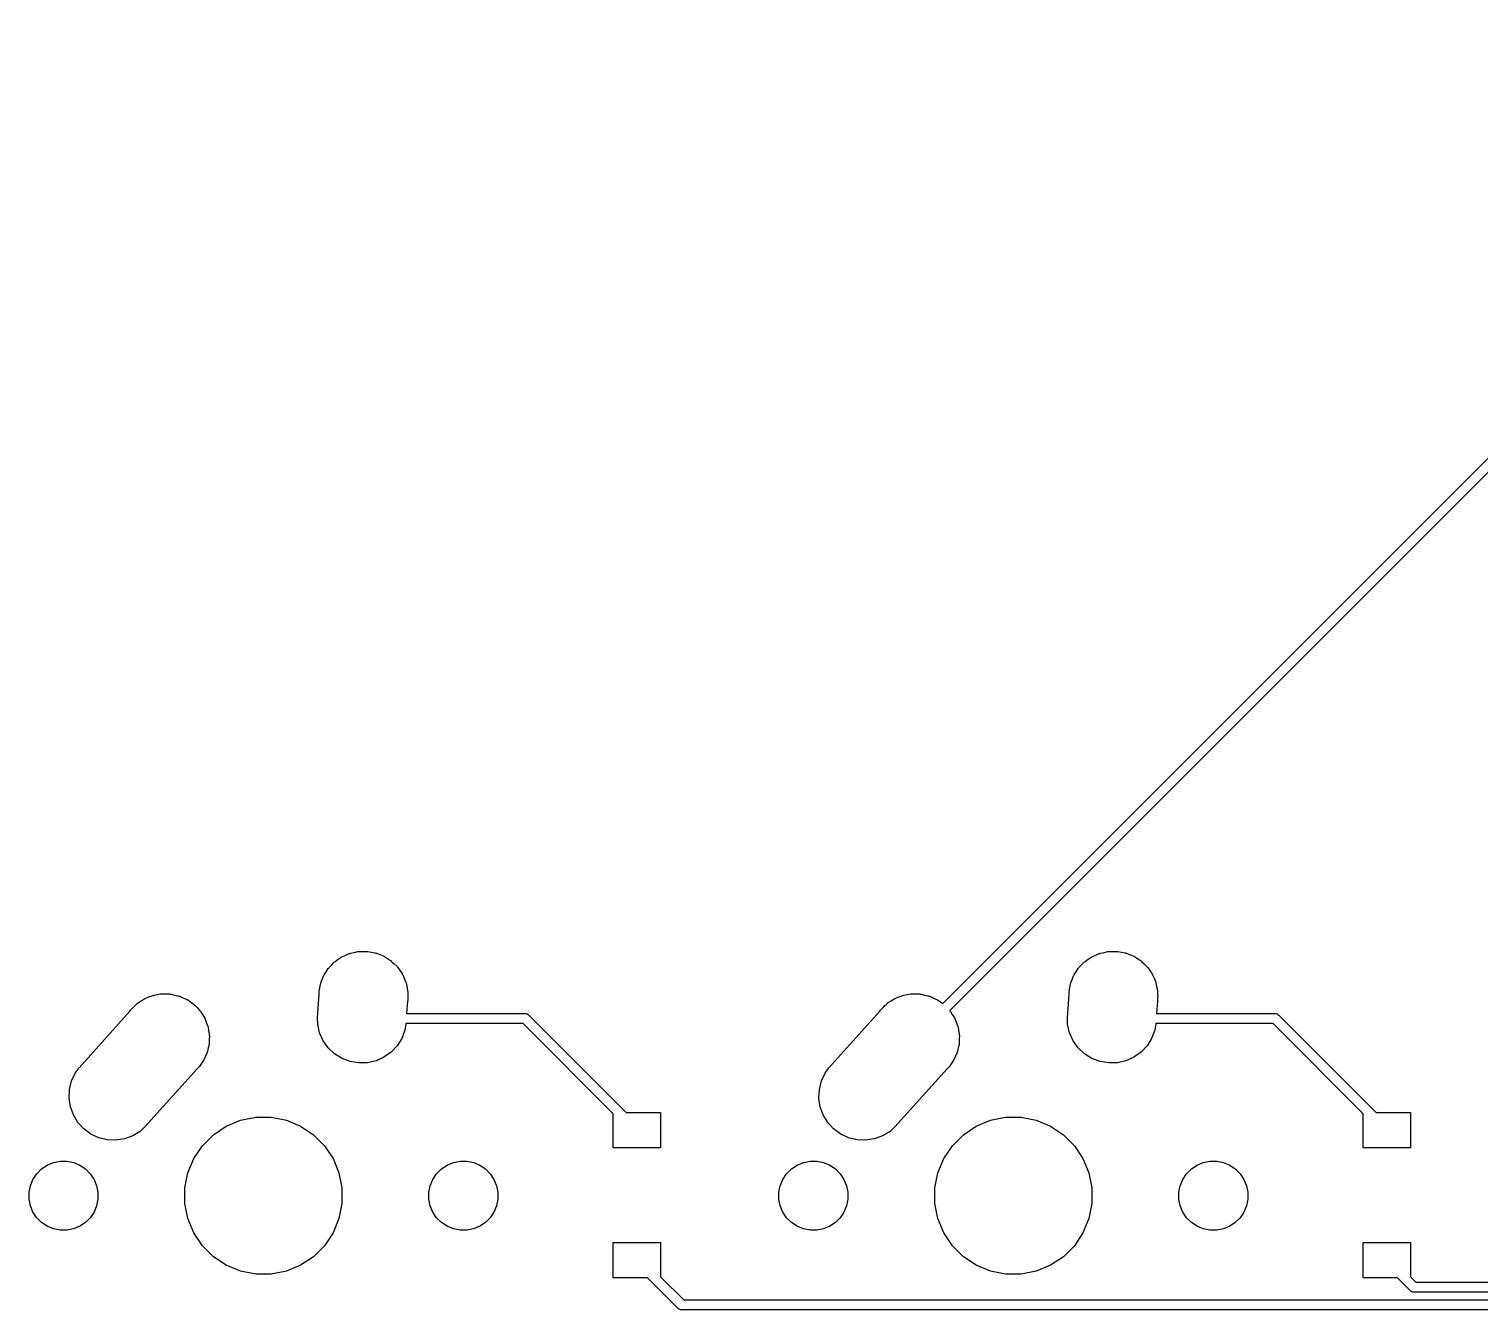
# Model space of a CAD drawing. Extents: x -662 to -203, y -195 to -58.
# Drawn here: x -662.38 to -625.52, y -91.05 to -58.51 of the extents above; entities that cross this region are included whole.
import ezdxf

# ---------------------------------------------------------------- set-up
doc = ezdxf.new("R2010")
doc.units = 0
doc.layers.add('BLACK', color=7, linetype='CONTINUOUS')

msp = doc.modelspace()

# ---------------------------------------------------------------- linework, layer by layer
at = {"layer": 'BLACK', "linetype": 'CONTINUOUS'}
for p, q in [((-639.171, -83.2677), (-614.416, -58.5124)), ((-614.269, -58.7248), (-638.992, -83.4473)), ((-654.602, -82.1969), (-654.524, -82.1445)), ((-654.524, -82.1445), (-654.447, -82.0898)), ((-654.447, -82.0898), (-654.432, -82.083)), ((-654.432, -82.083), (-654.418, -82.0737)), ((-654.418, -82.0737), (-654.331, -82.0376)), ((-654.331, -82.0376), (-654.245, -81.999)), ((-654.245, -81.999), (-654.228, -81.9953)), ((-654.228, -81.9953), (-654.213, -81.9889)), ((-654.213, -81.9889), (-654.121, -81.9705)), ((-654.121, -81.9705), (-654.029, -81.9494)), ((-654.029, -81.9494), (-654.012, -81.9489)), ((-654.012, -81.9489), (-653.996, -81.9457)), ((-653.996, -81.9457), (-653.901, -81.9457)), ((-653.901, -81.9457), (-653.807, -81.9429)), ((-653.807, -81.9429), (-653.791, -81.9457)), ((-653.791, -81.9457), (-653.774, -81.9457)), ((-653.774, -81.9457), (-653.682, -81.9641)), ((-653.682, -81.9641), (-653.589, -81.9798)), ((-653.589, -81.9798), (-653.573, -81.9857)), ((-653.573, -81.9857), (-653.557, -81.9889)), ((-653.557, -81.9889), (-653.47, -82.025)), ((-653.47, -82.025), (-653.381, -82.0585)), ((-653.381, -82.0585), (-653.367, -82.0674)), ((-653.367, -82.0674), (-653.352, -82.0737)), ((-653.352, -82.0737), (-653.274, -82.1261)), ((-653.274, -82.1261), (-653.194, -82.1762)), ((-653.194, -82.1762), (-653.182, -82.1876)), ((-653.182, -82.1876), (-653.168, -82.1969)), ((-635.552, -82.1969), (-635.474, -82.1445)), ((-635.474, -82.1445), (-635.397, -82.0898)), ((-635.397, -82.0898), (-635.382, -82.083)), ((-635.382, -82.083), (-635.368, -82.0737)), ((-635.368, -82.0737), (-635.281, -82.0376)), ((-635.281, -82.0376), (-635.195, -81.999)), ((-635.195, -81.999), (-635.178, -81.9953)), ((-635.178, -81.9953), (-635.163, -81.9889)), ((-635.163, -81.9889), (-635.071, -81.9705)), ((-635.071, -81.9705), (-634.979, -81.9494)), ((-634.979, -81.9494), (-634.962, -81.9489)), ((-634.962, -81.9489), (-634.946, -81.9457)), ((-634.946, -81.9457), (-634.851, -81.9457)), ((-634.851, -81.9457), (-634.757, -81.9429)), ((-634.757, -81.9429), (-634.741, -81.9457)), ((-634.741, -81.9457), (-634.724, -81.9457)), ((-634.724, -81.9457), (-634.632, -81.9641)), ((-634.632, -81.9641), (-634.539, -81.9798)), ((-634.539, -81.9798), (-634.523, -81.9857)), ((-634.523, -81.9857), (-634.507, -81.9889)), ((-634.507, -81.9889), (-634.42, -82.025)), ((-634.42, -82.025), (-634.331, -82.0585)), ((-634.331, -82.0585), (-634.317, -82.0674)), ((-634.317, -82.0674), (-634.302, -82.0737)), ((-634.302, -82.0737), (-634.224, -82.1261)), ((-634.224, -82.1261), (-634.144, -82.1762)), ((-634.144, -82.1762), (-634.132, -82.1876)), ((-634.132, -82.1876), (-634.118, -82.1969)), ((-654.897, -82.5673), (-654.888, -82.5532)), ((-654.888, -82.5532), (-654.882, -82.5378)), ((-654.882, -82.5378), (-654.829, -82.4594)), ((-654.829, -82.4594), (-654.779, -82.3795)), ((-654.779, -82.3795), (-654.768, -82.3674)), ((-654.768, -82.3674), (-654.759, -82.3536)), ((-654.759, -82.3536), (-654.692, -82.2869)), ((-654.692, -82.2869), (-654.627, -82.2183)), ((-654.627, -82.2183), (-654.614, -82.2086)), ((-654.614, -82.2086), (-654.602, -82.1969)), ((-653.168, -82.1969), (-653.101, -82.2635)), ((-653.101, -82.2635), (-653.032, -82.3282)), ((-653.032, -82.3282), (-653.023, -82.3418)), ((-653.023, -82.3418), (-653.011, -82.3536)), ((-653.011, -82.3536), (-652.959, -82.432)), ((-652.959, -82.432), (-652.904, -82.5088)), ((-652.904, -82.5088), (-652.897, -82.524)), ((-652.897, -82.524), (-652.888, -82.5378)), ((-652.888, -82.5378), (-652.852, -82.625)), ((-635.847, -82.5673), (-635.838, -82.5532)), ((-635.838, -82.5532), (-635.832, -82.5378)), ((-635.832, -82.5378), (-635.779, -82.4594)), ((-635.779, -82.4594), (-635.729, -82.3795)), ((-635.729, -82.3795), (-635.718, -82.3674)), ((-635.718, -82.3674), (-635.709, -82.3536)), ((-635.709, -82.3536), (-635.642, -82.2869)), ((-635.642, -82.2869), (-635.577, -82.2183)), ((-635.577, -82.2183), (-635.564, -82.2086)), ((-635.564, -82.2086), (-635.552, -82.1969)), ((-634.118, -82.1969), (-634.051, -82.2635)), ((-634.051, -82.2635), (-633.982, -82.3282)), ((-633.982, -82.3282), (-633.973, -82.3418)), ((-633.973, -82.3418), (-633.961, -82.3536)), ((-633.961, -82.3536), (-633.909, -82.432)), ((-633.909, -82.432), (-633.854, -82.5088)), ((-633.854, -82.5088), (-633.847, -82.524)), ((-633.847, -82.524), (-633.838, -82.5378)), ((-633.838, -82.5378), (-633.802, -82.625)), ((-655.01, -82.9599), (-654.991, -82.8674)), ((-654.991, -82.8674), (-654.976, -82.7744)), ((-654.976, -82.7744), (-654.97, -82.7589)), ((-654.97, -82.7589), (-654.967, -82.7425)), ((-654.967, -82.7425), (-654.931, -82.6554)), ((-654.931, -82.6554), (-654.897, -82.5673)), ((-652.852, -82.625), (-652.813, -82.711)), ((-652.813, -82.711), (-652.809, -82.7272)), ((-652.809, -82.7272), (-652.803, -82.7425)), ((-652.803, -82.7425), (-652.785, -82.8351)), ((-652.785, -82.8351), (-652.764, -82.927)), ((-652.764, -82.927), (-652.763, -82.9436)), ((-635.96, -82.9599), (-635.941, -82.8674)), ((-635.941, -82.8674), (-635.926, -82.7744)), ((-635.926, -82.7744), (-635.92, -82.7589)), ((-635.92, -82.7589), (-635.917, -82.7425)), ((-635.917, -82.7425), (-635.881, -82.6554)), ((-635.881, -82.6554), (-635.847, -82.5673)), ((-633.802, -82.625), (-633.763, -82.711)), ((-633.763, -82.711), (-633.759, -82.7272)), ((-633.759, -82.7272), (-633.753, -82.7425)), ((-633.753, -82.7425), (-633.735, -82.8351)), ((-633.735, -82.8351), (-633.714, -82.927)), ((-633.714, -82.927), (-633.713, -82.9436)), ((-659.703, -83.3377), (-659.642, -83.2769)), ((-659.642, -83.2769), (-659.621, -83.263)), ((-659.621, -83.263), (-659.603, -83.2461)), ((-659.603, -83.2461), (-659.529, -83.2015)), ((-659.529, -83.2015), (-659.458, -83.1537)), ((-659.458, -83.1537), (-659.435, -83.1442)), ((-659.435, -83.1442), (-659.413, -83.1312)), ((-659.413, -83.1312), (-659.333, -83.1019)), ((-659.333, -83.1019), (-659.253, -83.0689)), ((-659.253, -83.0689), (-659.229, -83.0641)), ((-659.229, -83.0641), (-659.205, -83.0555)), ((-659.205, -83.0555), (-659.12, -83.0425)), ((-659.12, -83.0425), (-659.036, -83.0257)), ((-659.036, -83.0257), (-659.011, -83.0257)), ((-659.011, -83.0257), (-658.986, -83.0219)), ((-658.986, -83.0219), (-658.9, -83.0257)), ((-658.9, -83.0257), (-658.814, -83.0257)), ((-658.814, -83.0257), (-658.79, -83.0306)), ((-658.79, -83.0306), (-658.765, -83.0317)), ((-658.765, -83.0317), (-658.681, -83.0522)), ((-658.681, -83.0522), (-658.597, -83.0689)), ((-658.597, -83.0689), (-658.574, -83.0785)), ((-658.574, -83.0785), (-658.549, -83.0844)), ((-658.549, -83.0844), (-658.471, -83.1208)), ((-658.471, -83.1208), (-658.392, -83.1537)), ((-658.392, -83.1537), (-658.371, -83.1676)), ((-658.371, -83.1676), (-658.349, -83.1782)), ((-658.349, -83.1782), (-658.279, -83.2291)), ((-658.279, -83.2291), (-658.208, -83.2769)), ((-658.208, -83.2769), (-658.19, -83.2945)), ((-658.19, -83.2945), (-658.17, -83.3093)), ((-655.051, -83.6284), (-655.01, -83.032)), ((-655.01, -83.032), (-655.01, -82.9599)), ((-652.768, -83.2197), (-652.788, -83.5237)), ((-652.76, -83.1815), (-652.768, -83.2197)), ((-652.763, -82.9436), (-652.76, -82.9599)), ((-652.76, -82.9599), (-652.76, -83.0542)), ((-652.76, -83.0542), (-652.759, -83.093)), ((-652.759, -83.093), (-652.76, -83.1094)), ((-652.76, -83.1094), (-652.76, -83.1815)), ((-640.653, -83.3377), (-640.592, -83.2769)), ((-640.592, -83.2769), (-640.571, -83.263)), ((-640.571, -83.263), (-640.553, -83.2461)), ((-640.553, -83.2461), (-640.479, -83.2015)), ((-640.479, -83.2015), (-640.408, -83.1537)), ((-640.408, -83.1537), (-640.385, -83.1442)), ((-640.385, -83.1442), (-640.363, -83.1312)), ((-640.363, -83.1312), (-640.283, -83.1019)), ((-640.283, -83.1019), (-640.203, -83.0689)), ((-640.203, -83.0689), (-640.179, -83.0641)), ((-640.179, -83.0641), (-640.155, -83.0555)), ((-640.155, -83.0555), (-640.07, -83.0425)), ((-640.07, -83.0425), (-639.986, -83.0257)), ((-639.986, -83.0257), (-639.961, -83.0257)), ((-639.961, -83.0257), (-639.936, -83.0219)), ((-639.936, -83.0219), (-639.85, -83.0257)), ((-639.85, -83.0257), (-639.764, -83.0257)), ((-639.764, -83.0257), (-639.74, -83.0306)), ((-639.74, -83.0306), (-639.715, -83.0317)), ((-639.715, -83.0317), (-639.631, -83.0522)), ((-639.631, -83.0522), (-639.547, -83.0689)), ((-639.547, -83.0689), (-639.524, -83.0785)), ((-639.524, -83.0785), (-639.499, -83.0844)), ((-639.499, -83.0844), (-639.421, -83.1208)), ((-639.421, -83.1208), (-639.342, -83.1537)), ((-639.342, -83.1537), (-639.321, -83.1676)), ((-639.321, -83.1676), (-639.299, -83.1782)), ((-639.299, -83.1782), (-639.229, -83.2291)), ((-639.229, -83.2291), (-639.171, -83.2677)), ((-636.001, -83.6284), (-635.96, -83.032)), ((-635.96, -83.032), (-635.96, -82.9599)), ((-633.718, -83.2197), (-633.738, -83.5237)), ((-633.71, -83.1815), (-633.718, -83.2197)), ((-633.713, -82.9436), (-633.71, -82.9599)), ((-633.71, -82.9599), (-633.71, -83.0542)), ((-633.71, -83.0542), (-633.709, -83.093)), ((-633.709, -83.093), (-633.71, -83.1094)), ((-633.71, -83.1094), (-633.71, -83.1815)), ((-661.109, -84.9005), (-659.816, -83.459)), ((-659.816, -83.459), (-659.799, -83.4336)), ((-659.799, -83.4336), (-659.742, -83.3767)), ((-659.742, -83.3767), (-659.725, -83.3582)), ((-659.725, -83.3582), (-659.703, -83.3377)), ((-658.17, -83.3093), (-658.112, -83.3728)), ((-658.112, -83.3728), (-658.051, -83.4336)), ((-658.051, -83.4336), (-658.037, -83.4543)), ((-658.037, -83.4543), (-658.02, -83.4728)), ((-658.02, -83.4728), (-657.976, -83.5463)), ((-657.976, -83.5463), (-657.928, -83.6178)), ((-657.928, -83.6178), (-657.918, -83.6409)), ((-657.918, -83.6409), (-657.905, -83.6623)), ((-657.905, -83.6623), (-657.876, -83.7431)), ((-655.046, -83.7944), (-655.051, -83.6284)), ((-652.788, -83.5237), (-649.782, -83.5237)), ((-649.782, -83.5237), (-649.775, -83.5231)), ((-649.775, -83.5231), (-649.769, -83.5237)), ((-649.769, -83.5237), (-649.75, -83.5255)), ((-649.75, -83.5255), (-649.726, -83.5328)), ((-649.726, -83.5328), (-649.704, -83.5446)), ((-649.704, -83.5446), (-649.685, -83.5605)), ((-649.685, -83.5605), (-649.681, -83.5653)), ((-649.681, -83.5653), (-647.208, -86.038)), ((-642.059, -84.9005), (-640.766, -83.459)), ((-640.766, -83.459), (-640.749, -83.4336)), ((-640.749, -83.4336), (-640.692, -83.3767)), ((-640.692, -83.3767), (-640.675, -83.3582)), ((-640.675, -83.3582), (-640.653, -83.3377)), ((-638.992, -83.4473), (-638.987, -83.4543)), ((-638.987, -83.4543), (-638.97, -83.4728)), ((-638.97, -83.4728), (-638.926, -83.5463)), ((-638.926, -83.5463), (-638.878, -83.6178)), ((-638.878, -83.6178), (-638.868, -83.6409)), ((-638.868, -83.6409), (-638.855, -83.6623)), ((-638.855, -83.6623), (-638.826, -83.7431)), ((-635.996, -83.7944), (-636.001, -83.6284)), ((-633.738, -83.5237), (-630.732, -83.5237)), ((-630.732, -83.5237), (-630.725, -83.5231)), ((-630.725, -83.5231), (-630.719, -83.5237)), ((-630.719, -83.5237), (-630.7, -83.5255)), ((-630.7, -83.5255), (-630.676, -83.5328)), ((-630.676, -83.5328), (-630.654, -83.5446)), ((-630.654, -83.5446), (-630.635, -83.5605)), ((-630.635, -83.5605), (-630.631, -83.5653)), ((-630.631, -83.5653), (-628.158, -86.038)), ((-657.876, -83.7431), (-657.843, -83.8225)), ((-657.843, -83.8225), (-657.838, -83.847)), ((-657.838, -83.847), (-657.83, -83.8705)), ((-657.83, -83.8705), (-657.817, -83.9556)), ((-657.817, -83.9556), (-657.8, -84.0399)), ((-654.997, -84.0104), (-655.046, -83.7944)), ((-654.906, -84.2126), (-654.997, -84.0104)), ((-652.834, -83.947), (-652.913, -84.1541)), ((-652.806, -83.7832), (-652.834, -83.947)), ((-649.828, -83.7777), (-652.806, -83.7777)), ((-652.806, -83.7777), (-652.806, -83.7832)), ((-647.538, -86.0676), (-649.828, -83.7777)), ((-638.826, -83.7431), (-638.793, -83.8225)), ((-638.793, -83.8225), (-638.788, -83.847)), ((-638.788, -83.847), (-638.78, -83.8705)), ((-638.78, -83.8705), (-638.767, -83.9556)), ((-638.767, -83.9556), (-638.75, -84.0399)), ((-635.947, -84.0104), (-635.996, -83.7944)), ((-635.856, -84.2126), (-635.947, -84.0104)), ((-633.784, -83.947), (-633.863, -84.1541)), ((-633.756, -83.7832), (-633.784, -83.947)), ((-630.778, -83.7777), (-633.756, -83.7777)), ((-633.756, -83.7777), (-633.756, -83.7832)), ((-628.488, -86.0676), (-630.778, -83.7777)), ((-657.826, -84.3945), (-657.843, -84.4788)), ((-657.806, -84.311), (-657.826, -84.3945)), ((-657.805, -84.286), (-657.806, -84.311)), ((-657.8, -84.2615), (-657.805, -84.286)), ((-657.8, -84.0399), (-657.8, -84.0649)), ((-657.8, -84.0649), (-657.796, -84.0896)), ((-657.796, -84.0896), (-657.8, -84.1755)), ((-657.8, -84.1755), (-657.8, -84.2615)), ((-654.777, -84.3932), (-654.906, -84.2126)), ((-654.616, -84.5452), (-654.777, -84.3932)), ((-653.03, -84.3419), (-653.182, -84.5031)), ((-652.913, -84.1541), (-653.03, -84.3419)), ((-638.776, -84.3945), (-638.793, -84.4788)), ((-638.756, -84.311), (-638.776, -84.3945)), ((-638.755, -84.286), (-638.756, -84.311)), ((-638.75, -84.2615), (-638.755, -84.286)), ((-638.75, -84.0399), (-638.75, -84.0649)), ((-638.75, -84.0649), (-638.746, -84.0896)), ((-638.746, -84.0896), (-638.75, -84.1755)), ((-638.75, -84.1755), (-638.75, -84.2615)), ((-635.727, -84.3932), (-635.856, -84.2126)), ((-635.566, -84.5452), (-635.727, -84.3932)), ((-633.98, -84.3419), (-634.132, -84.5031)), ((-633.863, -84.1541), (-633.98, -84.3419)), ((-657.952, -84.727), (-658.003, -84.7964)), ((-657.942, -84.7043), (-657.952, -84.727)), ((-657.928, -84.6836), (-657.942, -84.7043)), ((-657.895, -84.6042), (-657.928, -84.6836)), ((-657.859, -84.5262), (-657.895, -84.6042)), ((-657.853, -84.5019), (-657.859, -84.5262)), ((-657.843, -84.4788), (-657.853, -84.5019)), ((-654.428, -84.6629), (-654.616, -84.5452)), ((-654.221, -84.7416), (-654.428, -84.6629)), ((-654.003, -84.7785), (-654.221, -84.7416)), ((-653.781, -84.772), (-654.003, -84.7785)), ((-653.565, -84.7224), (-653.781, -84.772)), ((-653.363, -84.6316), (-653.565, -84.7224)), ((-653.182, -84.5031), (-653.363, -84.6316)), ((-638.902, -84.727), (-638.953, -84.7964)), ((-638.892, -84.7043), (-638.902, -84.727)), ((-638.878, -84.6836), (-638.892, -84.7043)), ((-638.845, -84.6042), (-638.878, -84.6836)), ((-638.809, -84.5262), (-638.845, -84.6042)), ((-638.803, -84.5019), (-638.809, -84.5262)), ((-638.793, -84.4788), (-638.803, -84.5019)), ((-635.378, -84.6629), (-635.566, -84.5452)), ((-635.171, -84.7416), (-635.378, -84.6629)), ((-634.953, -84.7785), (-635.171, -84.7416)), ((-634.731, -84.772), (-634.953, -84.7785)), ((-634.515, -84.7224), (-634.731, -84.772)), ((-634.313, -84.6316), (-634.515, -84.7224)), ((-634.132, -84.5031), (-634.313, -84.6316)), ((-661.301, -85.2352), (-661.207, -85.0344)), ((-661.207, -85.0344), (-661.109, -84.9005)), ((-658.108, -84.9246), (-659.434, -86.4032)), ((-658.051, -84.8678), (-658.108, -84.9246)), ((-658.003, -84.7964), (-658.051, -84.8678)), ((-642.251, -85.2352), (-642.157, -85.0344)), ((-642.157, -85.0344), (-642.059, -84.9005)), ((-639.058, -84.9246), (-640.384, -86.4032)), ((-639.001, -84.8678), (-639.058, -84.9246)), ((-638.953, -84.7964), (-639.001, -84.8678)), ((-661.364, -85.6718), (-661.354, -85.4504)), ((-661.354, -85.4504), (-661.301, -85.2352)), ((-642.314, -85.6718), (-642.304, -85.4504)), ((-642.304, -85.4504), (-642.251, -85.2352)), ((-661.33, -85.8909), (-661.364, -85.6718)), ((-642.28, -85.8909), (-642.314, -85.6718)), ((-661.254, -86.0991), (-661.33, -85.8909)), ((-661.139, -86.2886), (-661.254, -86.0991)), ((-657.369, -86.3837), (-657.006, -86.2334)), ((-657.006, -86.2334), (-656.621, -86.1568)), ((-656.621, -86.1568), (-656.229, -86.1568)), ((-656.229, -86.1568), (-655.843, -86.2334)), ((-655.843, -86.2334), (-655.48, -86.3837)), ((-647.538, -86.938), (-647.538, -86.0676)), ((-647.208, -86.038), (-646.338, -86.038)), ((-646.338, -86.038), (-646.338, -86.938)), ((-642.204, -86.0991), (-642.28, -85.8909)), ((-642.089, -86.2886), (-642.204, -86.0991)), ((-638.319, -86.3837), (-637.956, -86.2334)), ((-637.956, -86.2334), (-637.571, -86.1568)), ((-637.571, -86.1568), (-637.179, -86.1568)), ((-637.179, -86.1568), (-636.793, -86.2334)), ((-636.793, -86.2334), (-636.43, -86.3837)), ((-628.488, -86.938), (-628.488, -86.0676)), ((-628.158, -86.038), (-627.288, -86.038)), ((-627.288, -86.038), (-627.288, -86.938)), ((-660.99, -86.4521), (-661.139, -86.2886)), ((-660.811, -86.5832), (-660.99, -86.4521)), ((-660.61, -86.677), (-660.811, -86.5832)), ((-659.557, -86.5153), (-659.746, -86.6302)), ((-659.434, -86.4032), (-659.557, -86.5153)), ((-657.974, -86.8797), (-657.696, -86.6019)), ((-657.696, -86.6019), (-657.369, -86.3837)), ((-655.48, -86.3837), (-655.154, -86.6019)), ((-655.154, -86.6019), (-654.876, -86.8797)), ((-641.94, -86.4521), (-642.089, -86.2886)), ((-641.761, -86.5832), (-641.94, -86.4521)), ((-641.56, -86.677), (-641.761, -86.5832)), ((-640.507, -86.5153), (-640.696, -86.6302)), ((-640.384, -86.4032), (-640.507, -86.5153)), ((-638.924, -86.8797), (-638.646, -86.6019)), ((-638.646, -86.6019), (-638.319, -86.3837)), ((-636.43, -86.3837), (-636.104, -86.6019)), ((-636.104, -86.6019), (-635.826, -86.8797)), ((-660.395, -86.7297), (-660.61, -86.677)), ((-660.174, -86.7395), (-660.395, -86.7297)), ((-659.955, -86.7059), (-660.174, -86.7395)), ((-659.746, -86.6302), (-659.955, -86.7059)), ((-658.192, -87.2062), (-657.974, -86.8797)), ((-654.876, -86.8797), (-654.658, -87.2062)), ((-646.338, -86.938), (-647.538, -86.938)), ((-641.345, -86.7297), (-641.56, -86.677)), ((-641.124, -86.7395), (-641.345, -86.7297)), ((-640.905, -86.7059), (-641.124, -86.7395)), ((-640.696, -86.6302), (-640.905, -86.7059)), ((-639.142, -87.2062), (-638.924, -86.8797)), ((-635.826, -86.8797), (-635.608, -87.2062)), ((-627.288, -86.938), (-628.488, -86.938)), ((-661.919, -87.3753), (-661.76, -87.3093)), ((-661.76, -87.3093), (-661.591, -87.2757)), ((-661.591, -87.2757), (-661.419, -87.2757)), ((-661.419, -87.2757), (-661.25, -87.3093)), ((-661.25, -87.3093), (-661.09, -87.3753)), ((-658.342, -87.5691), (-658.192, -87.2062)), ((-654.658, -87.2062), (-654.508, -87.5691)), ((-651.759, -87.3753), (-651.6, -87.3093)), ((-651.6, -87.3093), (-651.431, -87.2757)), ((-651.431, -87.2757), (-651.259, -87.2757)), ((-651.259, -87.2757), (-651.09, -87.3093)), ((-651.09, -87.3093), (-650.93, -87.3753)), ((-642.869, -87.3753), (-642.71, -87.3093)), ((-642.71, -87.3093), (-642.541, -87.2757)), ((-642.541, -87.2757), (-642.369, -87.2757)), ((-642.369, -87.2757), (-642.2, -87.3093)), ((-642.2, -87.3093), (-642.04, -87.3753)), ((-639.292, -87.5691), (-639.142, -87.2062)), ((-635.608, -87.2062), (-635.458, -87.5691)), ((-632.709, -87.3753), (-632.55, -87.3093)), ((-632.55, -87.3093), (-632.381, -87.2757)), ((-632.381, -87.2757), (-632.209, -87.2757)), ((-632.209, -87.2757), (-632.04, -87.3093)), ((-632.04, -87.3093), (-631.88, -87.3753)), ((-662.28, -87.7362), (-662.185, -87.5929)), ((-662.185, -87.5929), (-662.063, -87.471)), ((-662.063, -87.471), (-661.919, -87.3753)), ((-661.09, -87.3753), (-660.947, -87.471)), ((-660.947, -87.471), (-660.825, -87.5929)), ((-660.825, -87.5929), (-660.729, -87.7362)), ((-658.419, -87.9543), (-658.342, -87.5691)), ((-654.508, -87.5691), (-654.431, -87.9543)), ((-652.12, -87.7362), (-652.025, -87.5929)), ((-652.025, -87.5929), (-651.903, -87.471)), ((-651.903, -87.471), (-651.759, -87.3753)), ((-650.93, -87.3753), (-650.787, -87.471)), ((-650.787, -87.471), (-650.665, -87.5929)), ((-650.665, -87.5929), (-650.569, -87.7362)), ((-643.23, -87.7362), (-643.135, -87.5929)), ((-643.135, -87.5929), (-643.013, -87.471)), ((-643.013, -87.471), (-642.869, -87.3753)), ((-642.04, -87.3753), (-641.897, -87.471)), ((-641.897, -87.471), (-641.775, -87.5929)), ((-641.775, -87.5929), (-641.679, -87.7362)), ((-639.369, -87.9543), (-639.292, -87.5691)), ((-635.458, -87.5691), (-635.381, -87.9543)), ((-633.07, -87.7362), (-632.975, -87.5929)), ((-632.975, -87.5929), (-632.853, -87.471)), ((-632.853, -87.471), (-632.709, -87.3753)), ((-631.88, -87.3753), (-631.737, -87.471)), ((-631.737, -87.471), (-631.615, -87.5929)), ((-631.615, -87.5929), (-631.519, -87.7362)), ((-662.38, -88.0645), (-662.346, -87.8955)), ((-662.38, -88.2369), (-662.38, -88.0645)), ((-662.346, -87.8955), (-662.28, -87.7362)), ((-660.729, -87.7362), (-660.664, -87.8955)), ((-660.664, -87.8955), (-660.63, -88.0645)), ((-660.63, -88.0645), (-660.63, -88.2369)), ((-658.419, -88.3471), (-658.419, -87.9543)), ((-654.431, -87.9543), (-654.431, -88.3471)), ((-652.22, -88.0645), (-652.186, -87.8955)), ((-652.22, -88.2369), (-652.22, -88.0645)), ((-652.186, -87.8955), (-652.12, -87.7362)), ((-650.569, -87.7362), (-650.504, -87.8955)), ((-650.504, -87.8955), (-650.47, -88.0645)), ((-650.47, -88.0645), (-650.47, -88.2369)), ((-643.33, -88.0645), (-643.296, -87.8955)), ((-643.33, -88.2369), (-643.33, -88.0645)), ((-643.296, -87.8955), (-643.23, -87.7362)), ((-641.679, -87.7362), (-641.614, -87.8955)), ((-641.614, -87.8955), (-641.58, -88.0645)), ((-641.58, -88.0645), (-641.58, -88.2369)), ((-639.369, -88.3471), (-639.369, -87.9543)), ((-635.381, -87.9543), (-635.381, -88.3471)), ((-633.17, -88.0645), (-633.136, -87.8955)), ((-633.17, -88.2369), (-633.17, -88.0645)), ((-633.136, -87.8955), (-633.07, -87.7362)), ((-631.519, -87.7362), (-631.454, -87.8955)), ((-631.454, -87.8955), (-631.42, -88.0645)), ((-631.42, -88.0645), (-631.42, -88.2369)), ((-662.346, -88.4059), (-662.38, -88.2369)), ((-662.28, -88.5652), (-662.346, -88.4059)), ((-660.664, -88.4059), (-660.729, -88.5652)), ((-660.63, -88.2369), (-660.664, -88.4059)), ((-658.342, -88.7323), (-658.419, -88.3471)), ((-654.431, -88.3471), (-654.508, -88.7323)), ((-652.186, -88.4059), (-652.22, -88.2369)), ((-652.12, -88.5652), (-652.186, -88.4059)), ((-650.504, -88.4059), (-650.569, -88.5652)), ((-650.47, -88.2369), (-650.504, -88.4059)), ((-643.296, -88.4059), (-643.33, -88.2369)), ((-643.23, -88.5652), (-643.296, -88.4059)), ((-641.614, -88.4059), (-641.679, -88.5652)), ((-641.58, -88.2369), (-641.614, -88.4059)), ((-639.292, -88.7323), (-639.369, -88.3471)), ((-635.381, -88.3471), (-635.458, -88.7323)), ((-633.136, -88.4059), (-633.17, -88.2369)), ((-633.07, -88.5652), (-633.136, -88.4059)), ((-631.454, -88.4059), (-631.519, -88.5652)), ((-631.42, -88.2369), (-631.454, -88.4059)), ((-662.185, -88.7085), (-662.28, -88.5652)), ((-662.063, -88.8304), (-662.185, -88.7085)), ((-660.825, -88.7085), (-660.947, -88.8304)), ((-660.729, -88.5652), (-660.825, -88.7085)), ((-658.192, -89.0952), (-658.342, -88.7323)), ((-654.508, -88.7323), (-654.658, -89.0952)), ((-652.025, -88.7085), (-652.12, -88.5652)), ((-651.903, -88.8304), (-652.025, -88.7085)), ((-650.665, -88.7085), (-650.787, -88.8304)), ((-650.569, -88.5652), (-650.665, -88.7085)), ((-643.135, -88.7085), (-643.23, -88.5652)), ((-643.013, -88.8304), (-643.135, -88.7085)), ((-641.775, -88.7085), (-641.897, -88.8304)), ((-641.679, -88.5652), (-641.775, -88.7085)), ((-639.142, -89.0952), (-639.292, -88.7323)), ((-635.458, -88.7323), (-635.608, -89.0952)), ((-632.975, -88.7085), (-633.07, -88.5652)), ((-632.853, -88.8304), (-632.975, -88.7085)), ((-631.615, -88.7085), (-631.737, -88.8304)), ((-631.519, -88.5652), (-631.615, -88.7085)), ((-661.919, -88.9261), (-662.063, -88.8304)), ((-661.76, -88.9921), (-661.919, -88.9261)), ((-661.591, -89.0257), (-661.76, -88.9921)), ((-661.419, -89.0257), (-661.591, -89.0257)), ((-661.25, -88.9921), (-661.419, -89.0257)), ((-661.09, -88.9261), (-661.25, -88.9921)), ((-660.947, -88.8304), (-661.09, -88.9261)), ((-657.974, -89.4217), (-658.192, -89.0952)), ((-654.658, -89.0952), (-654.876, -89.4217)), ((-651.759, -88.9261), (-651.903, -88.8304)), ((-651.6, -88.9921), (-651.759, -88.9261)), ((-651.431, -89.0257), (-651.6, -88.9921)), ((-651.259, -89.0257), (-651.431, -89.0257)), ((-651.09, -88.9921), (-651.259, -89.0257)), ((-650.93, -88.9261), (-651.09, -88.9921)), ((-650.787, -88.8304), (-650.93, -88.9261)), ((-642.869, -88.9261), (-643.013, -88.8304)), ((-642.71, -88.9921), (-642.869, -88.9261)), ((-642.541, -89.0257), (-642.71, -88.9921)), ((-642.369, -89.0257), (-642.541, -89.0257)), ((-642.2, -88.9921), (-642.369, -89.0257)), ((-642.04, -88.9261), (-642.2, -88.9921)), ((-641.897, -88.8304), (-642.04, -88.9261)), ((-638.924, -89.4217), (-639.142, -89.0952)), ((-635.608, -89.0952), (-635.826, -89.4217)), ((-632.709, -88.9261), (-632.853, -88.8304)), ((-632.55, -88.9921), (-632.709, -88.9261)), ((-632.381, -89.0257), (-632.55, -88.9921)), ((-632.209, -89.0257), (-632.381, -89.0257)), ((-632.04, -88.9921), (-632.209, -89.0257)), ((-631.88, -88.9261), (-632.04, -88.9921)), ((-631.737, -88.8304), (-631.88, -88.9261)), ((-657.696, -89.6995), (-657.974, -89.4217)), ((-654.876, -89.4217), (-655.154, -89.6995)), ((-647.538, -90.238), (-647.538, -89.338)), ((-647.538, -89.338), (-646.338, -89.338)), ((-646.338, -89.338), (-646.338, -90.2084)), ((-638.646, -89.6995), (-638.924, -89.4217)), ((-635.826, -89.4217), (-636.104, -89.6995)), ((-628.488, -90.238), (-628.488, -89.338)), ((-628.488, -89.338), (-627.288, -89.338)), ((-627.288, -89.338), (-627.288, -90.2084)), ((-657.369, -89.9177), (-657.696, -89.6995)), ((-657.006, -90.068), (-657.369, -89.9177)), ((-655.48, -89.9177), (-655.843, -90.068)), ((-655.154, -89.6995), (-655.48, -89.9177)), ((-638.319, -89.9177), (-638.646, -89.6995)), ((-637.956, -90.068), (-638.319, -89.9177)), ((-636.43, -89.9177), (-636.793, -90.068)), ((-636.104, -89.6995), (-636.43, -89.9177)), ((-656.621, -90.1446), (-657.006, -90.068)), ((-656.229, -90.1446), (-656.621, -90.1446)), ((-655.843, -90.068), (-656.229, -90.1446)), ((-646.668, -90.238), (-647.538, -90.238)), ((-645.895, -91.011), (-646.668, -90.238)), ((-646.338, -90.2084), (-645.748, -90.7986)), ((-637.571, -90.1446), (-637.956, -90.068)), ((-637.179, -90.1446), (-637.571, -90.1446)), ((-636.793, -90.068), (-637.179, -90.1446)), ((-627.618, -90.238), (-628.488, -90.238)), ((-627.299, -90.557), (-627.618, -90.238)), ((-627.288, -90.2084), (-627.152, -90.3446)), ((-627.295, -90.5618), (-627.299, -90.557)), ((-627.275, -90.5777), (-627.295, -90.5618)), ((-627.253, -90.5895), (-627.275, -90.5777)), ((-627.275, -90.5777), (-627.275, -90.5777)), ((-627.229, -90.5968), (-627.253, -90.5895)), ((-627.204, -90.5992), (-627.229, -90.5968)), ((-627.198, -90.5986), (-627.204, -90.5992)), ((-609.528, -90.5986), (-627.198, -90.5986)), ((-627.152, -90.3446), (-609.574, -90.3446)), ((-645.891, -91.0158), (-645.895, -91.011)), ((-645.871, -91.0317), (-645.891, -91.0158)), ((-645.849, -91.0435), (-645.871, -91.0317)), ((-645.748, -90.7986), (-617.389, -90.7986)), ((-645.825, -91.0508), (-645.849, -91.0435)), ((-645.8, -91.0532), (-645.825, -91.0508)), ((-645.794, -91.0526), (-645.8, -91.0532)), ((-617.435, -91.0526), (-645.794, -91.0526))]:
    msp.add_line(p, q, dxfattribs=at)

doc.saveas('drawing.dxf')
